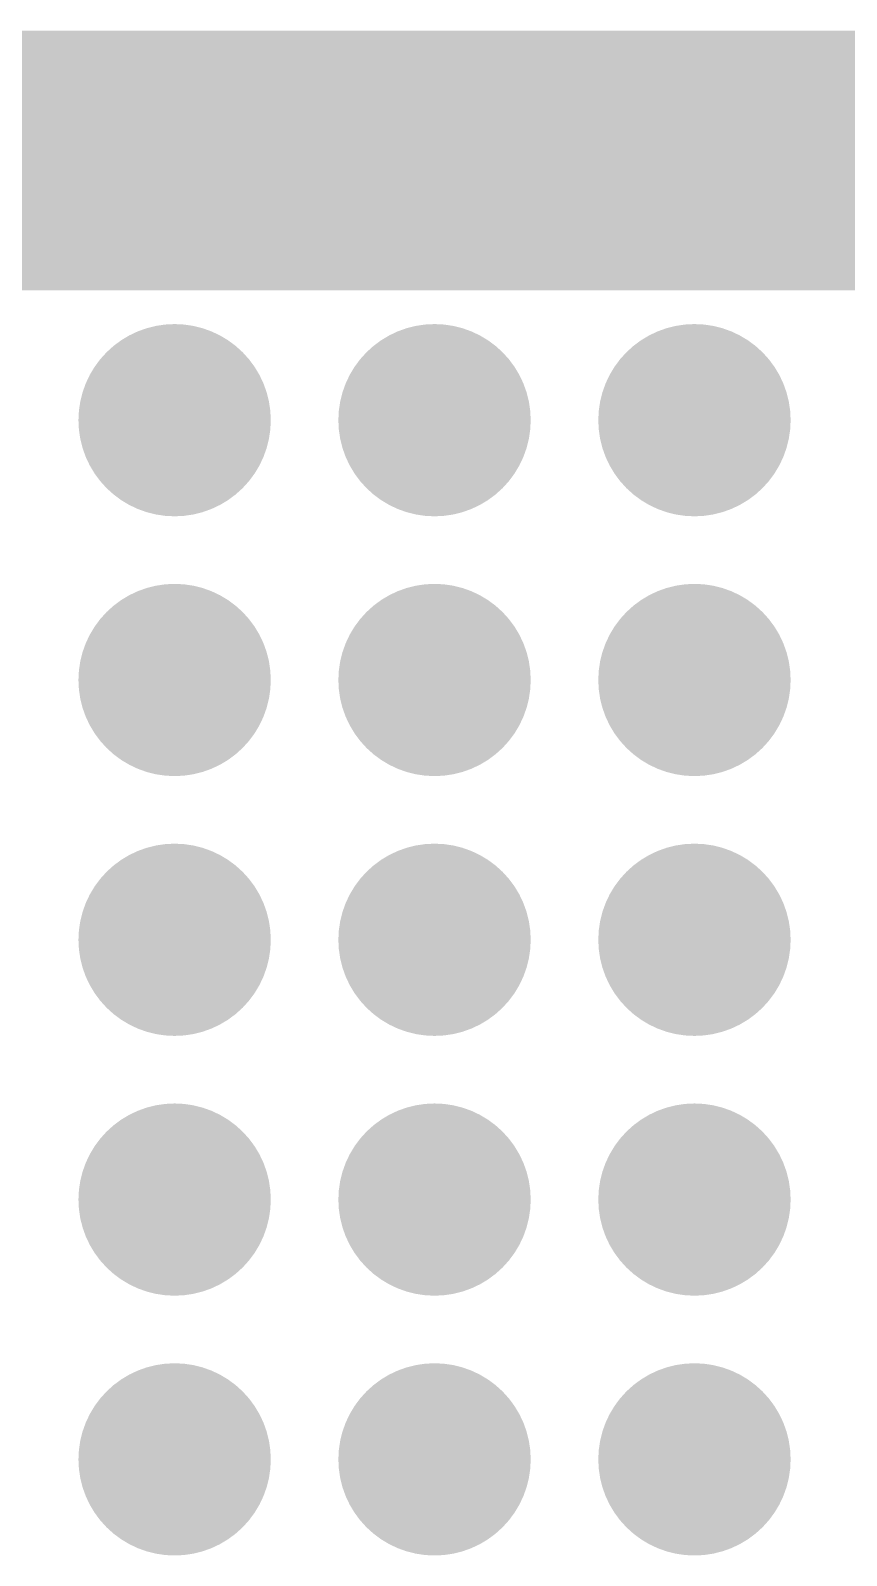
# Model space of a CAD drawing. Extents: x -24 to 83, y -23 to 53.
# Drawn here: x 27.8 to 35.78, y 21.92 to 36.83 of the extents above; entities that cross this region are included whole.
import ezdxf

# ---------------------------------------------------------------- set-up
doc = ezdxf.new("R2010")
doc.units = 0
for name, color, linetype in [('17', 110, 'CONTINUOUS'), ('21', 41, 'CONTINUOUS'), ('22', 40, 'CONTINUOUS'), ('51', 53, 'CONTINUOUS')]:
    doc.layers.add(name, color=color, linetype=linetype)

# ---------------------------------------------------------------- blocks, each defined once
blk = doc.blocks.new('RECT')
blk.add_solid([(-0.5, -0.5), (0.5, -0.5), (-0.5, 0.5), (0.5, 0.5)])
blk = doc.blocks.new('ROUNDP')
at = {"const_width": 0.5}
blk.add_lwpolyline([(0, -0.25, 1), (0, 0.25, 1), (0, -0.25)], format="xyb", dxfattribs=at)

msp = doc.modelspace()

# ---------------------------------------------------------------- block references
at = {"layer": '17', "xscale": 1.8796, "yscale": 1.8796, "rotation": 90}
for p in [(29.21, 35.56), (29.21, 35.56), (31.75, 35.56), (31.75, 35.56), (34.29, 35.56), (34.29, 35.56), (29.21, 33.02), (29.21, 33.02), (31.75, 33.02), (31.75, 33.02), (34.29, 33.02), (34.29, 33.02), (29.21, 30.48), (29.21, 30.48), (31.75, 30.48), (31.75, 30.48), (34.29, 30.48), (34.29, 30.48), (29.21, 27.94), (29.21, 27.94), (31.75, 27.94), (31.75, 27.94), (34.29, 27.94), (34.29, 27.94), (29.21, 25.4), (29.21, 25.4), (31.75, 25.4), (31.75, 25.4), (34.29, 25.4), (34.29, 25.4), (29.21, 22.86), (29.21, 22.86), (31.75, 22.86), (31.75, 22.86), (34.29, 22.86), (34.29, 22.86)]:
    msp.add_blockref('ROUNDP', p, dxfattribs=at)
at = {"layer": '21', "xscale": 25.4, "yscale": 2.54}
msp.add_blockref('RECT', (38.354, 35.56), dxfattribs=at)
at = {"layer": '22', "xscale": 25.4, "yscale": 2.54}
msp.add_blockref('RECT', (38.354, 35.56), dxfattribs=at)
at = {"layer": '51', "xscale": 0.508, "yscale": 0.508}
for p in [(29.21, 35.56), (31.75, 35.56), (34.29, 35.56), (29.21, 33.02), (31.75, 33.02), (34.29, 33.02), (29.21, 30.48), (31.75, 30.48), (34.29, 30.48), (29.21, 27.94), (31.75, 27.94), (34.29, 27.94), (29.21, 25.4), (31.75, 25.4), (34.29, 25.4), (29.21, 22.86), (31.75, 22.86), (34.29, 22.86)]:
    msp.add_blockref('RECT', p, dxfattribs=at)

doc.saveas('drawing.dxf')
